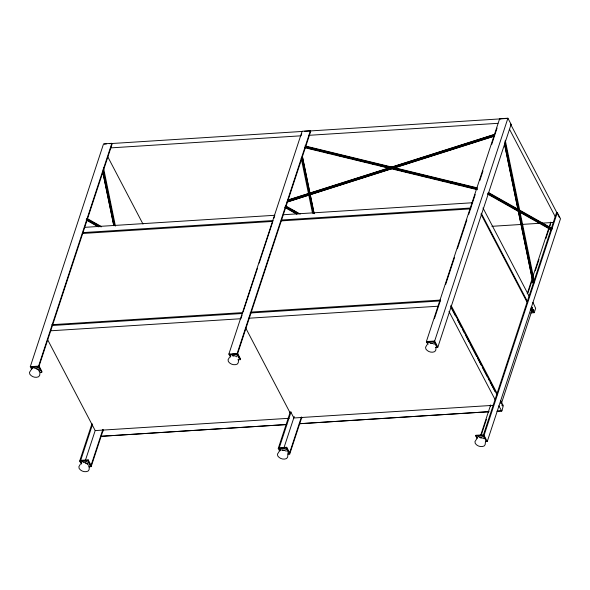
<?xml version="1.0" encoding="UTF-8"?>
<svg xmlns="http://www.w3.org/2000/svg" width="590" height="590" viewBox="0 0 590 590"><rect width="100%" height="100%" fill="white"/><g stroke="black" fill="none" stroke-linecap="round" stroke-linejoin="round"><path stroke-width="0.89" d="M39.98 372.556L39.685 375.351L38.601 376.759C35.525 378.146 31.668 376.892 29.78 374.149L29.5 372.334L31.89 368.617M89.37 466.941L89.068 469.743L87.991 471.152C84.908 472.538 81.059 471.277 79.171 468.534L78.883 466.72L80.314 464.256M238.552 359.966L238.257 362.762L237.173 364.17C234.097 365.564 230.24 364.303 228.359 361.559L228.072 359.745L229.503 357.282M287.942 454.352L287.64 457.154L286.563 458.563C283.488 459.949 279.631 458.696 277.743 455.945L277.462 454.13L279.852 450.421M436.069 347.444L435.767 350.246L434.69 351.655C431.615 353.041 427.757 351.78 425.869 349.037L425.589 347.222L427.02 344.759M485.452 441.836L485.157 444.631L484.073 446.04C480.998 447.426 477.14 446.173 475.26 443.429L474.972 441.615L477.362 437.898M31.491 368.957L30.297 366.67L103.552 143.857L111.834 143.333L112.137 143.923L38.881 366.729L31.403 367.209L32.229 368.787M104.659 144.395L104.806 143.96L106.642 143.842M39.928 372.364L41.772 372.253L38.571 366.139L111.834 143.333M41.772 372.253L41.986 371.589L39.102 366.073M81.28 464.109L79.68 461.055L92.033 423.487M92.49 424.49L80.483 461.004L81.722 463.371M85.285 460.702L95.189 430.575L47.48 339.405M88.397 466.815L91.155 466.638L87.962 460.532L88.176 459.875L80.697 460.348M102.852 429.535L90.845 466.048L89.186 466.152M91.155 466.638L103.221 429.94M230.469 357.134L228.868 354.081L302.124 131.268L310.406 130.744L310.716 131.334L237.46 354.148L234.134 354.354M242.099 314.971L240.868 318.733L50.578 330.798M243.169 311.727L257.447 268.31M259.157 263.096L272.86 221.412L82.718 233.47M273.893 218.285L274.63 216.029M301.726 133.62L301.011 135.811L110.721 147.876M237.851 359.819L240.344 359.664L237.151 353.55L310.406 130.744M240.344 359.664L240.558 359.008L237.674 353.484M279.454 450.76L278.251 448.466L290.317 411.768M291.062 411.901L279.055 448.415L280.294 450.782M284.173 447.154L294.233 416.54M287.891 454.167L289.727 454.049L286.534 447.943L286.747 447.286L279.269 447.758M301.424 416.946L289.417 453.459L287.758 453.562M289.727 454.049L301.792 417.351M427.979 344.612L426.378 341.558L499.634 118.745L507.916 118.221L511.117 124.328L437.854 347.141L435.391 347.296M426.909 341.492L426.688 342.148L434.166 341.676L437.057 347.193L437.271 346.536M434.38 318.755L440.42 300.384M445.598 284.638L454.514 257.528M457.39 248.781L466.874 219.923M468.6 214.672L475.216 194.553M479.818 180.562L482.981 170.938M491.61 144.705L497.075 128.082M437.854 347.141L434.66 341.035L507.916 118.221M477.008 438.311L475.769 435.944L475.983 435.287L483.461 434.815M480.599 435.56L490.659 404.947M527.18 293.872L532.357 278.126M532.932 276.378L550.758 222.15M481.551 434.188L486.433 419.335M528.087 292.64L531.826 281.283M535.27 270.795L539.002 259.438M545.898 238.471L549.061 228.854M549.924 226.236L550.787 223.61M485.4 441.645L487.244 441.534L484.051 435.42L557.307 212.614L556.503 212.658L483.247 435.472L486.13 440.988M487.244 441.534L560.5 218.72L557.307 212.614M530.993 310.878L532.829 310.76L532.114 309.381L532.541 308.061L532.025 307.08L531.597 308.393L531.184 307.604M532.829 310.76L533.264 309.44L533.78 310.429L533.345 311.741L534.216 312.685L535.654 308.305L532.91 302.346M496.979 411.215L501.928 410.876L503.307 405.662L502.791 404.674L502.363 405.994L501.847 405.005L502.274 403.693L501.552 402.314L501.124 403.626L500.608 402.638L501.043 401.325L500.63 400.536M288.399 199.87L494.509 134.365M287.419 200.379L494.405 134.594M300.111 196.839L304.499 195.445M363.256 176.771L367.644 175.378M428.163 156.144L430.796 155.303M491.308 136.069L493.941 135.235M287.625 201.197L494.612 135.412M392.409 168.386L287.057 202.068L392.306 168.615M395.042 167.553L494.147 136.054M394.939 167.781L494.044 136.283M109.401 143.665L302.449 131.43M304.433 131.304L506.648 118.487M308.511 135.339L497.857 123.332M510.313 124.379L511.117 124.328M84.591 227.342L274.881 215.276M283.303 214.745L472.649 202.739M82.866 232.6L273.148 220.542M281.57 220.004L470.916 208.005M281.275 220.881L470.488 208.89M491.913 226.317L539.71 223.293M541.546 223.175L553.494 222.415M518.197 210.814L533.013 282.876L533.921 283.06M51.824 324.707L242.881 312.597M251.303 312.058L440.509 300.067M52.237 325.496L242.593 313.474M250.101 312.995L440.361 300.937M248.368 318.253L438.636 306.195M530.27 309.499L532.114 309.381M531.509 311.859L533.345 311.741M530.535 312.921L534.216 312.685M30.297 366.67L38.571 366.139M228.868 354.081L237.151 353.55M426.378 341.558L434.66 341.035M232.475 354.465L229.975 354.62L230.801 356.198M289.941 412.528L291.01 412.462L293.901 417.978L493.646 405.315M95.189 430.575L289.159 418.281M100.861 436.305L286.18 424.557M299.691 423.701L489.066 411.695M497.326 411.171L501.928 410.876M100.507 436.349L286.747 424.542M299.344 423.745L488.719 411.739M79.68 461.055L87.962 460.532M278.251 448.466L286.534 447.943M475.769 435.944L484.051 435.42M429.896 342.952L432.249 343.24L434.417 344.295M430.789 343.432L432.16 343.594M232.379 355.468L234.739 355.755L236.907 356.81M232.585 355.866L233.965 356.036M33.807 368.057L36.167 368.344L38.335 369.399M479.279 437.338L481.639 437.625L483.807 438.68M480.172 437.817L481.551 437.987M281.762 449.86L284.122 450.148L286.29 451.202M281.968 450.251L284.033 450.502M83.19 462.449L85.55 462.737L87.718 463.792M305.001 145.936L477.03 187.804M305.332 146.409L477.362 188.284M433.665 177.767L436.334 178.416M450.598 181.89L453.275 182.539M305.089 147.257L477.111 189.132M309.521 148.459L317.538 150.413M319.323 150.848L322 151.497M326.454 152.581L329.132 153.238M336.256 154.971L341.61 156.269M343.387 156.704L348.742 158.009M353.196 159.094L365.675 162.132M370.129 163.216L372.806 163.865M379.938 165.598L385.285 166.904M396.871 169.721L399.541 170.37M401.325 170.805L409.349 172.759M413.804 173.844L416.481 174.493M420.935 175.577L428.959 177.531M430.744 177.966L436.091 179.264M440.546 180.348L443.223 181.005M447.677 182.089L453.024 183.387M457.479 184.471L460.156 185.127M464.61 186.211L472.634 188.158M304.506 147.633L477.421 189.722M36.079 368.706L37.974 369.628L39.198 370.977M85.462 463.091L87.357 464.013L88.581 465.363M488.557 192.569L551.916 228.323M488.122 192.834L552.277 229.038M487.679 193.601L551.038 229.355M487.679 194.103L551.038 229.857L550.677 229.141L551.547 230.27M285.781 205.925L300.214 214.074M292.197 210.047L297.006 212.761M286.143 206.648L298.975 213.882M284.896 206.957L296.932 213.75M284.896 207.466L296.932 214.251M87.128 218.521L101.569 226.663M86.693 218.787L101.126 226.929M86.251 219.554L99.083 226.796M86.251 220.055L98.279 226.848M510.549 124.121L556.975 212.857M557.83 214.487L559.534 217.74M509.539 129.321L555.537 217.238M499.634 118.745L499.944 119.335M482.981 207.975L529.407 296.704M481.256 213.233L527.681 301.969M530.735 308.872L531.811 310.937L501.618 402.778L500.534 400.706M480.968 214.111L526.966 302.028M450.989 305.288L497.414 394.024M450.701 306.166L497.127 394.902M451.18 307.774L455.443 315.916M457.575 319.994L461.41 327.317M462.258 328.947L464.389 333.018M465.245 334.648L469.079 341.979M469.928 343.601L476.75 356.633M477.598 358.263L481.433 365.594M482.288 367.216L487.399 376.988M488.247 378.618L489.103 380.248M489.951 381.877L495.069 391.649M498.897 405.802L501.581 410.92M448.968 311.424L495.394 400.16M490.209 405.537L490.622 406.326M475.983 435.287L477.222 437.655M301.379 417.506L301.792 418.295M245.551 327.686L290.273 413.162M286.747 447.286L289.638 452.803M107.623 156.483L142.979 224.053M102.933 430.088L103.346 430.877M88.176 459.875L91.067 465.392M505.247 140.214L534.245 280.973M504.848 141.637L533.736 282.16M504.421 143.488L533.124 283.112M504.679 145.052L517.828 209.007M302.331 156.055L309.92 192.989M310.288 194.789L314.182 213.705M302.405 156.719L314.072 213.469M301.822 157.242L313.305 213.093M301.202 158.194L312.501 213.145M103.493 167.744L115.419 226.066M103.176 169.839L114.652 225.682M102.741 171.69L113.855 225.734M102.815 172.354L113.745 225.498M428.156 343.173A4.13 2.581 18.2 0 1 432.736 341.839A4.13 2.581 18.2 0 1 436.076 345.526M230.646 355.696A4.13 2.581 18.2 0 1 235.226 354.361A4.13 2.581 18.2 0 1 238.567 358.042M81.457 462.671A4.13 2.581 18.2 0 1 86.037 461.343A4.13 2.581 18.2 0 1 89.378 465.023M32.074 368.285A4.13 2.581 18.2 0 1 37.657 367.341A4.13 2.581 18.2 0 1 39.154 371.73M477.546 437.566A4.13 2.581 18.2 0 1 482.126 436.231A4.13 2.581 18.2 0 1 485.467 439.911M280.029 450.089A4.13 2.581 18.2 0 1 284.609 448.754A4.13 2.581 18.2 0 1 287.95 452.434"/></g></svg>
